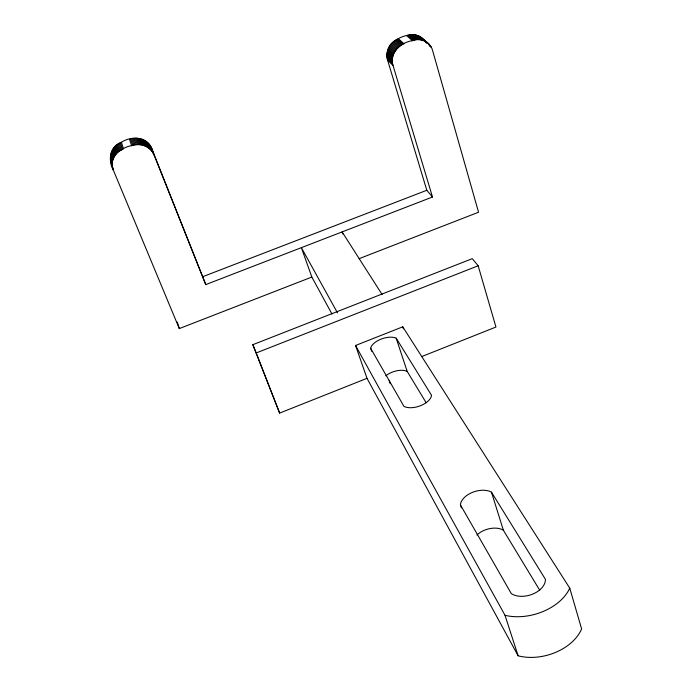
<?xml version="1.0" encoding="UTF-8"?>
<svg xmlns="http://www.w3.org/2000/svg" width="692" height="692" viewBox="0 0 692 692"><rect width="100%" height="100%" fill="white"/><g stroke="black" fill="none" stroke-linecap="round" stroke-linejoin="round"><path stroke-width="1.04" d="M331.987 314.047L311.841 277.051L179.297 328.588L113.436 170.37C107.753 160.786 109.829 146.021 121.429 142.267C130.978 135.9 147.093 136.385 151.712 148.469L205.766 284.594L432.491 197.004L393.004 65.385C389.155 53.042 400.893 42.203 412.432 40.698C420.373 37.316 430.536 42.013 432.595 50.516L478.561 212.228L359.113 258.67M112.718 168.243C109.345 156.011 122.008 146.92 132.743 145.415C140.952 142.742 150.986 146.877 154.117 155.095L205.766 284.594M432.491 197.004L426.808 190.274L387.555 60.031C385.159 52.272 389.241 43.371 396.369 39.669C404.491 34.842 417.717 31.201 424.282 40.517M421.61 356.614L495.948 327.039L478.163 265.78L472.281 258.652L252.84 344.685L279.629 413.098L367.002 378.334L518.118 655.8A44.686 30.604 -16.1 0 0 581.626 628.933L569.75 588.139L402.753 326.823L355.55 345.481L367.002 378.334M252.84 344.685L256.204 352.963L478.163 265.78M202.825 276.67L426.808 190.274M421.272 37.498L428.798 43.968M420.39 36.892L429.533 44.764M419.464 36.356L427.241 43.06M418.496 35.88L424.369 40.923M424.888 41.416L427.111 43.328M429.334 45.239L430.813 46.511M417.501 35.482L423.357 40.517M429.144 45.534L431.367 47.454M416.48 35.145L422.319 40.188M415.416 34.894L421.246 39.928M414.361 34.721L420.174 39.755M413.271 34.617L419.075 39.652M412.173 34.6L417.968 39.634M411.065 34.661L416.843 39.695M409.967 34.782L415.736 39.825M408.86 34.998L414.612 40.041M407.778 35.283L413.522 40.326M406.706 35.647L412.432 40.698M398.445 38.735L404.067 43.83M397.398 39.167L403.003 44.262M396.369 39.669L401.965 44.772M395.383 40.24L400.962 45.352M394.414 40.88L399.985 46.009M393.514 41.581L399.068 46.71M392.641 42.333L398.185 47.48M391.81 43.155L397.346 48.31M391.041 44.011L396.559 49.175M390.331 44.928L395.841 50.101M389.674 45.888L395.175 51.078M389.086 46.883L394.578 52.09M388.558 47.921L394.042 53.128M388.1 48.976L393.575 54.201M387.719 50.058L393.186 55.291M387.399 51.165L392.866 56.415M387.148 52.272L392.606 57.54M386.984 53.396L392.442 58.673M386.889 54.521L392.347 59.815M386.871 55.654L392.321 60.957M386.932 56.77L392.381 62.081M387.062 57.886L392.511 63.214M387.269 58.967L392.719 64.304M387.555 60.031L393.004 65.385M382.114 294.524L342.108 231.924L342.791 233.957M396.17 338.172L431.531 395.305A15.881 8.39 -18.3 0 1 420.624 405.668A15.881 8.39 -18.3 0 1 403.946 406.368L370.644 348.275A14.766 7.249 -18.6 0 1 380.981 339.158A14.766 7.249 -18.6 0 1 396.17 338.172L407.173 371.379L426.168 402.744M491.458 492.142L545.452 579.377A19.817 13.027 -16.3 0 1 532.883 594.039A19.817 13.027 -16.3 0 1 511.319 593.649L460.422 504.866A18.096 10.873 -17.4 0 1 472.316 492.419A18.096 10.873 -17.4 0 1 491.458 492.142L503.352 530.176L539.699 590.189M337.488 312.862L301.366 247.658L311.841 277.051M355.55 345.481L505.013 615.3L518.118 655.8M256.204 352.963L279.629 413.098M111.559 163.528L110.85 161.418M151.712 148.469L154.117 155.095M151.263 147.448L153.667 154.056M150.744 146.462L153.14 153.062M150.147 145.502L152.534 152.093M149.481 144.593L151.868 151.176M148.763 143.72L151.133 150.294M147.967 142.907L150.328 149.472M147.119 142.145L149.472 148.702M146.228 141.445L148.572 147.993M145.277 140.796L147.604 147.335M144.273 140.216L146.592 146.756M143.235 139.706L145.545 146.237M142.171 139.248L144.455 145.778M141.056 138.876L143.331 145.406M139.931 138.564L142.189 145.095M370.644 348.275L371.673 351.294M138.781 138.339L141.03 144.862M137.613 138.192L139.845 144.715M389.198 380.652L390.227 383.671M136.445 138.106L138.66 144.637M135.26 138.106L137.466 144.637M134.075 138.192L136.263 144.723M132.907 138.339L135.078 144.87M131.748 138.564L133.902 145.104M402.753 326.823L403.41 328.83M460.422 504.866L461.426 507.945M130.606 138.876L132.743 145.415M129.49 139.248L131.618 145.796M177.29 322.048L179.297 328.588M121.429 142.267L123.453 148.858L119.258 151.081L117.294 144.464M120.339 142.708L122.337 149.308M119.284 143.227L121.282 149.827M118.254 143.815L120.235 150.423M116.36 145.173L118.315 151.808M115.495 145.943L117.432 152.577M114.682 146.765L116.611 153.416M113.938 147.63L115.849 154.29M113.237 148.546L115.149 155.216M112.632 149.507L114.526 156.193M112.078 150.51L113.972 157.205M111.602 151.539L113.488 158.243M111.196 152.595L113.081 159.316M110.867 153.667L112.744 160.406M110.625 154.774L112.493 161.521M110.46 155.873L112.329 162.629M110.374 156.98L112.242 163.753M110.374 158.096L112.234 164.886M110.452 159.221L113.436 170.37M110.599 160.319L113.03 169.315M385.807 375.834A14.567 7.465 -18.6 0 1 407.173 371.379M476.926 535.011A17.802 11.141 -17.3 0 1 503.352 530.176M569.75 588.139A45.499 29.972 -16.3 0 1 505.013 615.3"/></g></svg>
